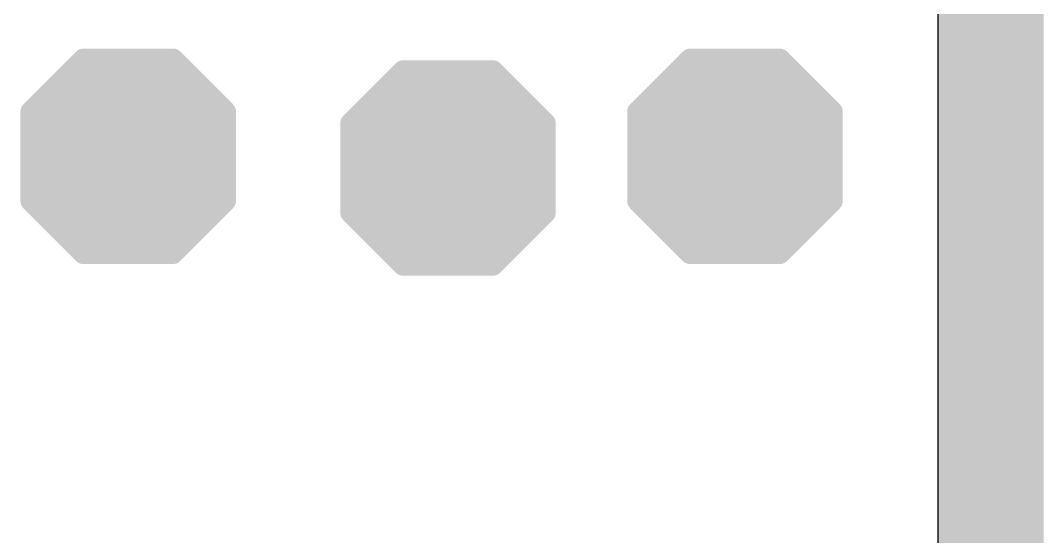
# Model space of a CAD drawing. Header units: inches. Extents: x -5 to 5450, y -4 to 5452.
# Drawn here: x 86.2 to 96.07, y 6.18 to 11.16 of the extents above; entities that cross this region are included whole.
import ezdxf

# ---------------------------------------------------------------- set-up
doc = ezdxf.new("R2010")
doc.units = ezdxf.units.IN
for name, color, linetype in [('Board_outline', 216, 'Continuous'), ('Ground', 76, 'Continuous'), ('Power', 16, 'Continuous'), ('Top Layer', 1, 'Continuous'), ('Top Overlay', 2, 'Continuous'), ('Top Paste', 8, 'Continuous'), ('Top Solder', 216, 'Continuous')]:
    doc.layers.add(name, color=color, linetype=linetype)

# ---------------------------------------------------------------- blocks, each defined once
blk = doc.blocks.new('T__________113')
at = {"layer": 'Top Layer'}
blk.add_hatch(color=1, dxfattribs=at).paths.add_polyline_path([(0.381, 0.762), (-0.381, 0.762), (-0.762, 0.381), (-0.762, -0.381), (-0.381, -0.762), (0.381, -0.762), (0.762, -0.381), (0.762, 0.381)])
at = {"layer": 'Top Paste'}
blk.add_hatch(color=8, dxfattribs=at).paths.add_polyline_path([(0.381, 0.762), (-0.381, 0.762), (-0.762, 0.381), (-0.762, -0.381), (-0.381, -0.762), (0.381, -0.762), (0.762, -0.381), (0.762, 0.381)])
at = {"layer": 'Top Solder'}
blk.add_hatch(color=216, dxfattribs=at).paths.add_polyline_path([(0.4318, 0.8636), (-0.4318, 0.8636), (-0.8636, 0.4318), (-0.8636, -0.4318), (-0.4318, -0.8636), (0.4318, -0.8636), (0.8636, -0.4318), (0.8636, 0.4318)])
at = {"layer": 'Top Overlay', "const_width": 0.2}
for points in [[(-0.4318, 0.9398), (-0.9398, 0.4318)], [(0.4318, 0.9398), (-0.4318, 0.9398)], [(0.9398, 0.4318), (0.4318, 0.9398)], [(-0.9398, 0.4318), (-0.9398, -0.4318)], [(0.9398, 0.4318), (0.9398, -0.4318)], [(-0.4318, -0.9398), (-0.9398, -0.4318)], [(0.9398, -0.4318), (0.4318, -0.9398)], [(0.4318, -0.9398), (-0.4318, -0.9398)]]:
    blk.add_lwpolyline(points, dxfattribs=at)
at = {"layer": 'Top Overlay', "const_width": 0.1}
for points in [[(-0.4818, 0.9398, 1), (-0.3818, 0.9398, 1)], [(-0.4818, 0.9398, 1), (-0.3818, 0.9398, 1)], [(0.3818, 0.9398, 1), (0.4818, 0.9398, 1)], [(0.3818, 0.9398, 1), (0.4818, 0.9398, 1)], [(-0.9898, 0.4318, 1), (-0.8898, 0.4318, 1)], [(-0.9898, 0.4318, 1), (-0.8898, 0.4318, 1)], [(0.8898, 0.4318, 1), (0.9898, 0.4318, 1)], [(0.8898, 0.4318, 1), (0.9898, 0.4318, 1)], [(-0.9898, -0.4318, 1), (-0.8898, -0.4318, 1)], [(-0.9898, -0.4318, 1), (-0.8898, -0.4318, 1)], [(0.8898, -0.4318, 1), (0.9898, -0.4318, 1)], [(0.8898, -0.4318, 1), (0.9898, -0.4318, 1)], [(-0.4818, -0.9398, 1), (-0.3818, -0.9398, 1)], [(-0.4818, -0.9398, 1), (-0.3818, -0.9398, 1)], [(0.3818, -0.9398, 1), (0.4818, -0.9398, 1)], [(0.3818, -0.9398, 1), (0.4818, -0.9398, 1)]]:
    blk.add_lwpolyline(points, format="xyb", close=True, dxfattribs=at)
blk = doc.blocks.new('T__________114')
at = {"layer": 'Top Layer'}
blk.add_hatch(color=1, dxfattribs=at).paths.add_polyline_path([(0.381, 0.762), (-0.381, 0.762), (-0.762, 0.381), (-0.762, -0.381), (-0.381, -0.762), (0.381, -0.762), (0.762, -0.381), (0.762, 0.381)])
at = {"layer": 'Top Paste'}
blk.add_hatch(color=8, dxfattribs=at).paths.add_polyline_path([(0.381, 0.762), (-0.381, 0.762), (-0.762, 0.381), (-0.762, -0.381), (-0.381, -0.762), (0.381, -0.762), (0.762, -0.381), (0.762, 0.381)])
at = {"layer": 'Top Solder'}
blk.add_hatch(color=216, dxfattribs=at).paths.add_polyline_path([(0.4318, 0.8636), (-0.4318, 0.8636), (-0.8636, 0.4318), (-0.8636, -0.4318), (-0.4318, -0.8636), (0.4318, -0.8636), (0.8636, -0.4318), (0.8636, 0.4318)])
at = {"layer": 'Top Overlay', "const_width": 0.2}
for points in [[(-0.4318, 0.9398), (-0.9398, 0.4318)], [(0.4318, 0.9398), (-0.4318, 0.9398)], [(0.9398, 0.4318), (0.4318, 0.9398)], [(-0.9398, 0.4318), (-0.9398, -0.4318)], [(0.9398, 0.4318), (0.9398, -0.4318)], [(-0.4318, -0.9398), (-0.9398, -0.4318)], [(0.9398, -0.4318), (0.4318, -0.9398)], [(0.4318, -0.9398), (-0.4318, -0.9398)]]:
    blk.add_lwpolyline(points, dxfattribs=at)
at = {"layer": 'Top Overlay', "const_width": 0.1}
for points in [[(-0.4818, 0.9398, 1), (-0.3818, 0.9398, 1)], [(-0.4818, 0.9398, 1), (-0.3818, 0.9398, 1)], [(0.3818, 0.9398, 1), (0.4818, 0.9398, 1)], [(0.3818, 0.9398, 1), (0.4818, 0.9398, 1)], [(-0.9898, 0.4318, 1), (-0.8898, 0.4318, 1)], [(-0.9898, 0.4318, 1), (-0.8898, 0.4318, 1)], [(0.8898, 0.4318, 1), (0.9898, 0.4318, 1)], [(0.8898, 0.4318, 1), (0.9898, 0.4318, 1)], [(-0.9898, -0.4318, 1), (-0.8898, -0.4318, 1)], [(-0.9898, -0.4318, 1), (-0.8898, -0.4318, 1)], [(0.8898, -0.4318, 1), (0.9898, -0.4318, 1)], [(0.8898, -0.4318, 1), (0.9898, -0.4318, 1)], [(-0.4818, -0.9398, 1), (-0.3818, -0.9398, 1)], [(-0.4818, -0.9398, 1), (-0.3818, -0.9398, 1)], [(0.3818, -0.9398, 1), (0.4818, -0.9398, 1)], [(0.3818, -0.9398, 1), (0.4818, -0.9398, 1)]]:
    blk.add_lwpolyline(points, format="xyb", close=True, dxfattribs=at)
blk = doc.blocks.new('T__________122')
at = {"layer": 'Top Layer'}
blk.add_hatch(color=1, dxfattribs=at).paths.add_polyline_path([(0.381, 0.762), (-0.381, 0.762), (-0.762, 0.381), (-0.762, -0.381), (-0.381, -0.762), (0.381, -0.762), (0.762, -0.381), (0.762, 0.381)])
at = {"layer": 'Top Paste'}
blk.add_hatch(color=8, dxfattribs=at).paths.add_polyline_path([(0.381, 0.762), (-0.381, 0.762), (-0.762, 0.381), (-0.762, -0.381), (-0.381, -0.762), (0.381, -0.762), (0.762, -0.381), (0.762, 0.381)])
at = {"layer": 'Top Solder'}
blk.add_hatch(color=216, dxfattribs=at).paths.add_polyline_path([(0.4318, 0.8636), (-0.4318, 0.8636), (-0.8636, 0.4318), (-0.8636, -0.4318), (-0.4318, -0.8636), (0.4318, -0.8636), (0.8636, -0.4318), (0.8636, 0.4318)])
at = {"layer": 'Top Overlay', "const_width": 0.2}
for points in [[(-0.4318, 0.9398), (-0.9398, 0.4318)], [(0.4318, 0.9398), (-0.4318, 0.9398)], [(0.9398, 0.4318), (0.4318, 0.9398)], [(-0.9398, 0.4318), (-0.9398, -0.4318)], [(0.9398, 0.4318), (0.9398, -0.4318)], [(-0.4318, -0.9398), (-0.9398, -0.4318)], [(0.9398, -0.4318), (0.4318, -0.9398)], [(0.4318, -0.9398), (-0.4318, -0.9398)]]:
    blk.add_lwpolyline(points, dxfattribs=at)
at = {"layer": 'Top Overlay', "const_width": 0.1}
for points in [[(-0.4818, 0.9398, 1), (-0.3818, 0.9398, 1)], [(-0.4818, 0.9398, 1), (-0.3818, 0.9398, 1)], [(0.3818, 0.9398, 1), (0.4818, 0.9398, 1)], [(0.3818, 0.9398, 1), (0.4818, 0.9398, 1)], [(-0.9898, 0.4318, 1), (-0.8898, 0.4318, 1)], [(-0.9898, 0.4318, 1), (-0.8898, 0.4318, 1)], [(0.8898, 0.4318, 1), (0.9898, 0.4318, 1)], [(0.8898, 0.4318, 1), (0.9898, 0.4318, 1)], [(-0.9898, -0.4318, 1), (-0.8898, -0.4318, 1)], [(-0.9898, -0.4318, 1), (-0.8898, -0.4318, 1)], [(0.8898, -0.4318, 1), (0.9898, -0.4318, 1)], [(0.8898, -0.4318, 1), (0.9898, -0.4318, 1)], [(-0.4818, -0.9398, 1), (-0.3818, -0.9398, 1)], [(-0.4818, -0.9398, 1), (-0.3818, -0.9398, 1)], [(0.3818, -0.9398, 1), (0.4818, -0.9398, 1)], [(0.3818, -0.9398, 1), (0.4818, -0.9398, 1)]]:
    blk.add_lwpolyline(points, format="xyb", close=True, dxfattribs=at)

msp = doc.modelspace()

# ---------------------------------------------------------------- linework, layer by layer
at = {"layer": 'Board_outline', "const_width": 0.254}
msp.add_lwpolyline([(95.5604, 2.7921), (95.5607, 37.7372)], dxfattribs=at)
msp.add_lwpolyline([(95.5604, 2.7921), (95.5607, 37.7372)], dxfattribs=at)
at = {"layer": 'Ground'}
msp.add_line((95.0502, 37.726), (95.05, 2.7853), dxfattribs=at)
at = {"layer": 'Ground', "const_width": 1.016}
msp.add_lwpolyline([(95.5605, 2.7853), (95.5607, 37.7372)], dxfattribs=at)
at = {"layer": 'Power'}
msp.add_line((95.0502, 37.726), (95.05, 2.7853), dxfattribs=at)
at = {"layer": 'Power', "const_width": 1.016}
msp.add_lwpolyline([(95.5605, 2.7853), (95.5607, 37.7372)], dxfattribs=at)

# ---------------------------------------------------------------- block references
at = {"rotation": 180}
for name, p in [('T__________113', (87.2362, 9.8492)), ('T__________122', (93.091, 9.8492)), ('T__________114', (90.3221, 9.7367))]:
    msp.add_blockref(name, p, dxfattribs=at)

doc.saveas('drawing.dxf')
